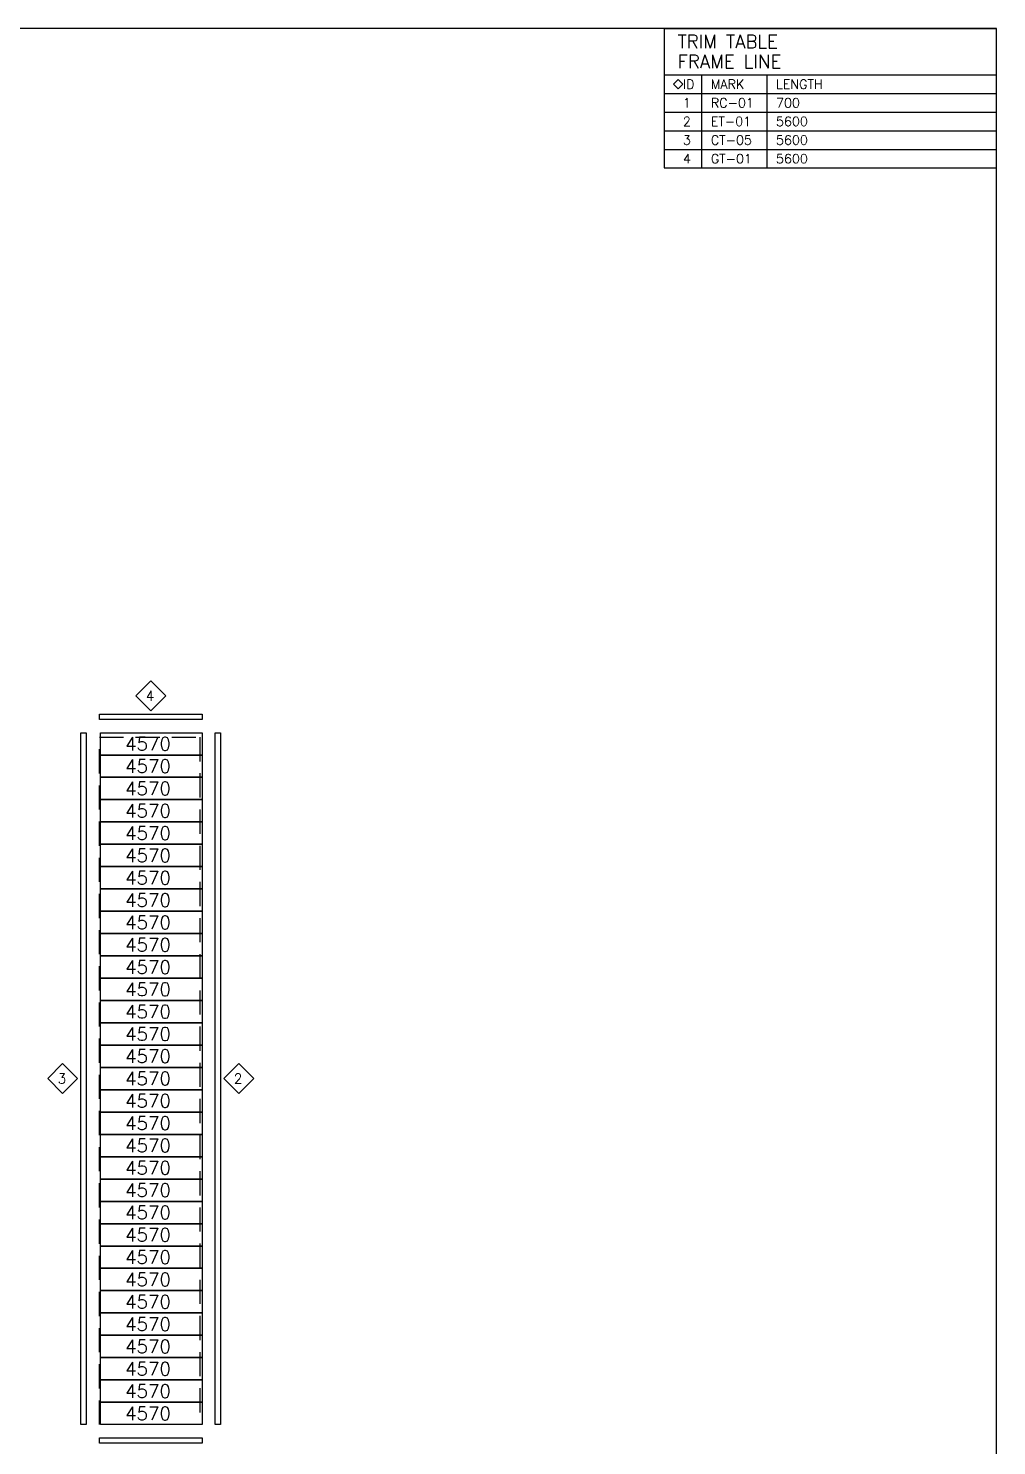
# Model space of a CAD drawing. Extents: x 0 to 143323, y 0 to 101350.
# Drawn here: x 99921 to 143323, y 37845 to 101350 of the extents above; entities that cross this region are included whole.
import ezdxf

# ---------------------------------------------------------------- set-up
doc = ezdxf.new("R2010")
doc.units = 0
doc.linetypes.add('CONTIN', pattern=[0])
doc.linetypes.add('DASHED', pattern=[1620.9, 1083.5, -537.4])
doc.layers.get('0').update_dxf_attribs({"linetype": 'CONTIN'})
for name, color, linetype in [('1', 7, 'CONTIN'), ('2', 6, 'CONTIN'), ('22', 7, 'CONTIN'), ('3', 7, 'CONTIN'), ('5', 5, 'DASHED')]:
    doc.layers.add(name, color=color, linetype=linetype)
doc.styles.add('SIMPLEX', font='SIMPLEX')

# ---------------------------------------------------------------- blocks, each defined once
blk = doc.blocks.new('DIAMOND')
for p, q in [((0, 25.4), (-12.7, 12.7)), ((12.7, 12.7), (0, 25.4)), ((-12.7, 12.7), (0, 0)), ((0, 0), (12.7, 12.7))]:
    blk.add_line(p, q)
blk = doc.blocks.new('ROFSHT')
at = {"layer": '1'}
for p, q in [((50743.9297, 46695.8789), (50743.9297, 46934.2422)), ((50743.9297, 46934.2422), (55343.9219, 46934.2422)), ((55343.9219, 46695.8789), (50743.9297, 46695.8789)), ((55343.9219, 46934.2422), (55343.9219, 46695.8789)), ((49909.6641, 15099.998), (49909.6641, 46099.9805)), ((49909.6641, 46099.9805), (50148.0273, 46099.9805)), ((50148.0273, 46099.9805), (50148.0273, 15099.998)), ((50793.9297, 45099.9805), (50793.9297, 46099.9805)), ((50793.9297, 46099.9805), (55343.9219, 46099.9805)), ((55343.9219, 46099.9805), (55343.9219, 45099.9805)), ((55939.8281, 15099.998), (55939.8281, 46099.9805)), ((55939.8281, 46099.9805), (56178.1875, 46099.9805)), ((56178.1875, 46099.9805), (56178.1875, 15099.998)), ((50793.9297, 44099.9844), (50793.9297, 45099.9805)), ((50793.9297, 45099.9805), (55343.9219, 45099.9805)), ((55343.9219, 45099.9805), (50793.9297, 45099.9805)), ((55343.9219, 45099.9805), (55343.9219, 44099.9844)), ((50793.9297, 43099.9844), (50793.9297, 44099.9844)), ((50793.9297, 44099.9844), (55343.9219, 44099.9844)), ((55343.9219, 44099.9844), (50793.9297, 44099.9844)), ((55343.9219, 44099.9844), (55343.9219, 43099.9844)), ((50793.9297, 42099.9805), (50793.9297, 43099.9844)), ((50793.9297, 43099.9844), (55343.9219, 43099.9844)), ((55343.9219, 43099.9844), (50793.9297, 43099.9844)), ((55343.9219, 43099.9844), (55343.9219, 42099.9805)), ((50793.9297, 41099.9844), (50793.9297, 42099.9805)), ((50793.9297, 42099.9805), (55343.9219, 42099.9805)), ((55343.9219, 42099.9805), (50793.9297, 42099.9805)), ((55343.9219, 42099.9805), (55343.9219, 41099.9844)), ((50793.9297, 40099.9844), (50793.9297, 41099.9844)), ((50793.9297, 41099.9844), (55343.9219, 41099.9844)), ((55343.9219, 41099.9844), (50793.9297, 41099.9844)), ((55343.9219, 41099.9844), (55343.9219, 40099.9844)), ((50793.9297, 39099.9844), (50793.9297, 40099.9844)), ((50793.9297, 40099.9844), (55343.9219, 40099.9844)), ((55343.9219, 40099.9844), (50793.9297, 40099.9844)), ((55343.9219, 40099.9844), (55343.9219, 39099.9844)), ((50793.9297, 38099.9883), (50793.9297, 39099.9844)), ((50793.9297, 39099.9844), (55343.9219, 39099.9844)), ((55343.9219, 39099.9844), (50793.9297, 39099.9844)), ((55343.9219, 39099.9844), (55343.9219, 38099.9883)), ((50793.9297, 37099.9844), (50793.9297, 38099.9883)), ((50793.9297, 38099.9883), (55343.9219, 38099.9883)), ((55343.9219, 38099.9883), (50793.9297, 38099.9883)), ((55343.9219, 38099.9883), (55343.9219, 37099.9844)), ((50793.9297, 36099.9844), (50793.9297, 37099.9844)), ((50793.9297, 37099.9844), (55343.9219, 37099.9844)), ((55343.9219, 37099.9844), (50793.9297, 37099.9844)), ((55343.9219, 37099.9844), (55343.9219, 36099.9844)), ((50793.9297, 35099.9883), (50793.9297, 36099.9844)), ((50793.9297, 36099.9844), (55343.9219, 36099.9844)), ((55343.9219, 36099.9844), (50793.9297, 36099.9844)), ((55343.9219, 36099.9844), (55343.9219, 35099.9883)), ((50793.9297, 34099.9883), (50793.9297, 35099.9883)), ((50793.9297, 35099.9883), (55343.9219, 35099.9883)), ((55343.9219, 35099.9883), (50793.9297, 35099.9883)), ((55343.9219, 35099.9883), (55343.9219, 34099.9883)), ((50793.9297, 33099.9883), (50793.9297, 34099.9883)), ((50793.9297, 34099.9883), (55343.9219, 34099.9883)), ((55343.9219, 34099.9883), (50793.9297, 34099.9883)), ((55343.9219, 34099.9883), (55343.9219, 33099.9883)), ((50793.9297, 32099.9863), (50793.9297, 33099.9883)), ((50793.9297, 33099.9883), (55343.9219, 33099.9883)), ((55343.9219, 33099.9883), (50793.9297, 33099.9883)), ((55343.9219, 33099.9883), (55343.9219, 32099.9863)), ((50793.9297, 31099.9902), (50793.9297, 32099.9863)), ((50793.9297, 32099.9863), (55343.9219, 32099.9863)), ((55343.9219, 32099.9863), (50793.9297, 32099.9863)), ((55343.9219, 32099.9863), (55343.9219, 31099.9902)), ((50793.9297, 30099.9941), (50793.9297, 31099.9902)), ((50793.9297, 31099.9902), (55343.9219, 31099.9902)), ((55343.9219, 31099.9902), (50793.9297, 31099.9902)), ((55343.9219, 31099.9902), (55343.9219, 30099.9941)), ((50793.9297, 29099.9902), (50793.9297, 30099.9941)), ((50793.9297, 30099.9941), (55343.9219, 30099.9941)), ((55343.9219, 30099.9941), (50793.9297, 30099.9941)), ((55343.9219, 30099.9941), (55343.9219, 29099.9902)), ((50793.9297, 28099.9902), (50793.9297, 29099.9902)), ((50793.9297, 29099.9902), (55343.9219, 29099.9902)), ((55343.9219, 29099.9902), (50793.9297, 29099.9902)), ((55343.9219, 29099.9902), (55343.9219, 28099.9902)), ((50793.9297, 27099.9941), (50793.9297, 28099.9902)), ((50793.9297, 28099.9902), (55343.9219, 28099.9902)), ((55343.9219, 28099.9902), (50793.9297, 28099.9902)), ((55343.9219, 28099.9902), (55343.9219, 27099.9941)), ((50793.9297, 26099.9941), (50793.9297, 27099.9941)), ((50793.9297, 27099.9941), (55343.9219, 27099.9941)), ((55343.9219, 27099.9941), (50793.9297, 27099.9941)), ((55343.9219, 27099.9941), (55343.9219, 26099.9941)), ((50793.9297, 25099.9922), (50793.9297, 26099.9941)), ((50793.9297, 26099.9941), (55343.9219, 26099.9941)), ((55343.9219, 26099.9941), (50793.9297, 26099.9941)), ((55343.9219, 26099.9941), (55343.9219, 25099.9922)), ((50793.9297, 24099.9941), (50793.9297, 25099.9922)), ((50793.9297, 25099.9922), (55343.9219, 25099.9922)), ((55343.9219, 25099.9922), (50793.9297, 25099.9922)), ((55343.9219, 25099.9922), (55343.9219, 24099.9941)), ((50793.9297, 23099.9941), (50793.9297, 24099.9941)), ((50793.9297, 24099.9941), (55343.9219, 24099.9941)), ((55343.9219, 24099.9941), (50793.9297, 24099.9941)), ((55343.9219, 24099.9941), (55343.9219, 23099.9941)), ((50793.9297, 22099.9941), (50793.9297, 23099.9941)), ((50793.9297, 23099.9941), (55343.9219, 23099.9941)), ((55343.9219, 23099.9941), (50793.9297, 23099.9941)), ((55343.9219, 23099.9941), (55343.9219, 22099.9941)), ((50793.9297, 21099.9961), (50793.9297, 22099.9941)), ((50793.9297, 22099.9941), (55343.9219, 22099.9941)), ((55343.9219, 22099.9941), (50793.9297, 22099.9941)), ((55343.9219, 22099.9941), (55343.9219, 21099.9961)), ((50793.9297, 20099.9961), (50793.9297, 21099.9961)), ((50793.9297, 21099.9961), (55343.9219, 21099.9961)), ((55343.9219, 21099.9961), (50793.9297, 21099.9961)), ((55343.9219, 21099.9961), (55343.9219, 20099.9961)), ((50793.9297, 19099.9961), (50793.9297, 20099.9961)), ((50793.9297, 20099.9961), (55343.9219, 20099.9961)), ((55343.9219, 20099.9961), (50793.9297, 20099.9961)), ((55343.9219, 20099.9961), (55343.9219, 19099.9961)), ((50793.9297, 18099.998), (50793.9297, 19099.9961)), ((50793.9297, 19099.9961), (55343.9219, 19099.9961)), ((55343.9219, 19099.9961), (50793.9297, 19099.9961)), ((55343.9219, 19099.9961), (55343.9219, 18099.998)), ((50793.9297, 17099.998), (50793.9297, 18099.998)), ((50793.9297, 18099.998), (55343.9219, 18099.998)), ((55343.9219, 18099.998), (50793.9297, 18099.998)), ((55343.9219, 18099.998), (55343.9219, 17099.998)), ((50793.9297, 16099.998), (50793.9297, 17099.998)), ((50793.9297, 17099.998), (55343.9219, 17099.998)), ((55343.9219, 17099.998), (50793.9297, 17099.998)), ((55343.9219, 17099.998), (55343.9219, 16099.998)), ((50793.9297, 15099.998), (50793.9297, 16099.998)), ((50793.9297, 16099.998), (55343.9219, 16099.998)), ((55343.9219, 16099.998), (50793.9297, 16099.998)), ((55343.9219, 16099.998), (55343.9219, 15099.998)), ((50148.0273, 15099.998), (49909.6641, 15099.998)), ((55343.9219, 15099.998), (50793.9297, 15099.998)), ((56178.1875, 15099.998), (55939.8281, 15099.998)), ((50743.9297, 14265.7373), (50743.9297, 14504.0996)), ((50743.9297, 14504.0996), (55343.9219, 14504.0996)), ((55343.9219, 14265.7373), (50743.9297, 14265.7373)), ((55343.9219, 14504.0996), (55343.9219, 14265.7373))]:
    blk.add_line(p, q, dxfattribs=at)
at = {"layer": '5'}
for p, q in [((50743.9297, 15099.998), (50743.9297, 45900)), ((50743.9297, 45900), (55243.9219, 45900)), ((55243.9219, 45900), (55243.9219, 15099.998)), ((55243.9219, 15099.998), (50743.9297, 15099.998))]:
    blk.add_line(p, q, dxfattribs=at)
at = {"layer": '2', "xscale": 52.7864838, "yscale": 52.7864838, "zscale": 52.7864838}
for p in [(53043.9297, 47077.2578), (49096.2617, 29929.5996), (56991.5898, 29929.5996)]:
    blk.add_blockref('DIAMOND', p, dxfattribs=at)
at = {"layer": '2', "style": 'SIMPLEX'}
for s, p in [('4', (52820.4648, 47524.1836)), ('3', (48872.8008, 30376.5273)), ('2', (56768.1289, 30376.5273))]:
    blk.add_text(s, height=446.92557, dxfattribs=at).set_placement(p)
at = {"layer": '3', "style": 'SIMPLEX'}
for p in [(51900.5273, 45302.0313), (51900.5273, 44302.0313), (51900.5273, 43302.0313), (51900.5273, 42302.0313), (51900.5273, 41302.0352), (51900.5273, 40302.0313), (51900.5273, 39302.0313), (51900.5273, 38302.0352), (51900.5273, 37302.0352), (51900.5273, 36302.0352), (51900.5273, 35302.0352), (51900.5273, 34302.0391), (51900.5273, 33302.0391), (51900.5273, 32302.0391), (51900.5273, 31302.0391), (51900.5273, 30302.041), (51900.5273, 29302.041), (51900.5273, 28302.0391), (51900.5273, 27302.0391), (51900.5273, 26302.043), (51900.5273, 25302.043), (51900.5273, 24302.041), (51900.5273, 23302.0449), (51900.5273, 22302.043), (51900.5273, 21302.0449), (51900.5273, 20302.0449), (51900.5273, 19302.0469), (51900.5273, 18302.0449), (51900.5273, 17302.0469), (51900.5273, 16302.0469), (51900.5273, 15302.0498)]:
    blk.add_text('4570', height=595.900757, dxfattribs=at).set_placement(p)
blk = doc.blocks.new('RW2TRIM', base_point=(63.5, 26.67))
at = {"layer": '3'}
for p, q in [((0, 26.67), (63.5, 26.67)), ((0, 26.67), (0, 0)), ((63.5, 0), (63.5, 26.67)), ((0, 17.78), (63.5, 17.78)), ((7.11, 17.78), (7.11, 0)), ((19.56, 17.78), (19.56, 0)), ((0, 14.22), (63.5, 14.22)), ((0, 10.67), (63.5, 10.67)), ((0, 7.11), (63.5, 7.11)), ((0, 3.56), (63.5, 3.56)), ((0, 0), (63.5, 0)), ((0, 0), (63.5, 0))]:
    blk.add_line(p, q, dxfattribs=at)
at = {"layer": '1', "xscale": 0.07, "yscale": 0.07, "zscale": 0.07, "rotation": 90}
blk.add_blockref('DIAMOND', (3.56, 16), dxfattribs=at)
at = {"layer": '1', "style": 'SIMPLEX'}
for s, height, p in [('TRIM TABLE', 2.54, (2.54, 22.86)), ('FRAME LINE', 2.54, (2.54, 19.05)), ('ID', 1.778, (3.56, 15.11)), ('MARK', 1.778, (8.89, 15.11)), ('LENGTH', 1.778, (21.34, 15.11)), ('1', 1.78, (3.56, 11.56)), ('RC-01', 1.778, (8.89, 11.56)), ('700', 1.778, (21.34, 11.56)), ('2', 1.78, (3.56, 8)), ('ET-01', 1.778, (8.89, 8)), ('5600', 1.778, (21.34, 8)), ('3', 1.78, (3.56, 4.44)), ('CT-05', 1.778, (8.89, 4.44)), ('5600', 1.778, (21.34, 4.44)), ('4', 1.78, (3.56, 0.89)), ('GT-01', 1.778, (8.89, 0.89)), ('5600', 1.778, (21.34, 0.89))]:
    blk.add_text(s, height=height, dxfattribs=at).set_placement(p)

msp = doc.modelspace()

# ---------------------------------------------------------------- linework, layer by layer
at = {"layer": '22'}
for p, q in [((143323.313, 101350.063), (0, 101350.063)), ((143323.313, 0), (143323.313, 101350.063))]:
    msp.add_line(p, q, dxfattribs=at)

# ---------------------------------------------------------------- block references
at = {"xscale": 234.606613, "yscale": 234.606613, "zscale": 234.606613}
msp.add_blockref('RW2TRIM', (143323.313, 101350.063), dxfattribs=at)
msp.add_blockref('ROFSHT', (52361.9063, 23690.748))

doc.saveas('drawing.dxf')
